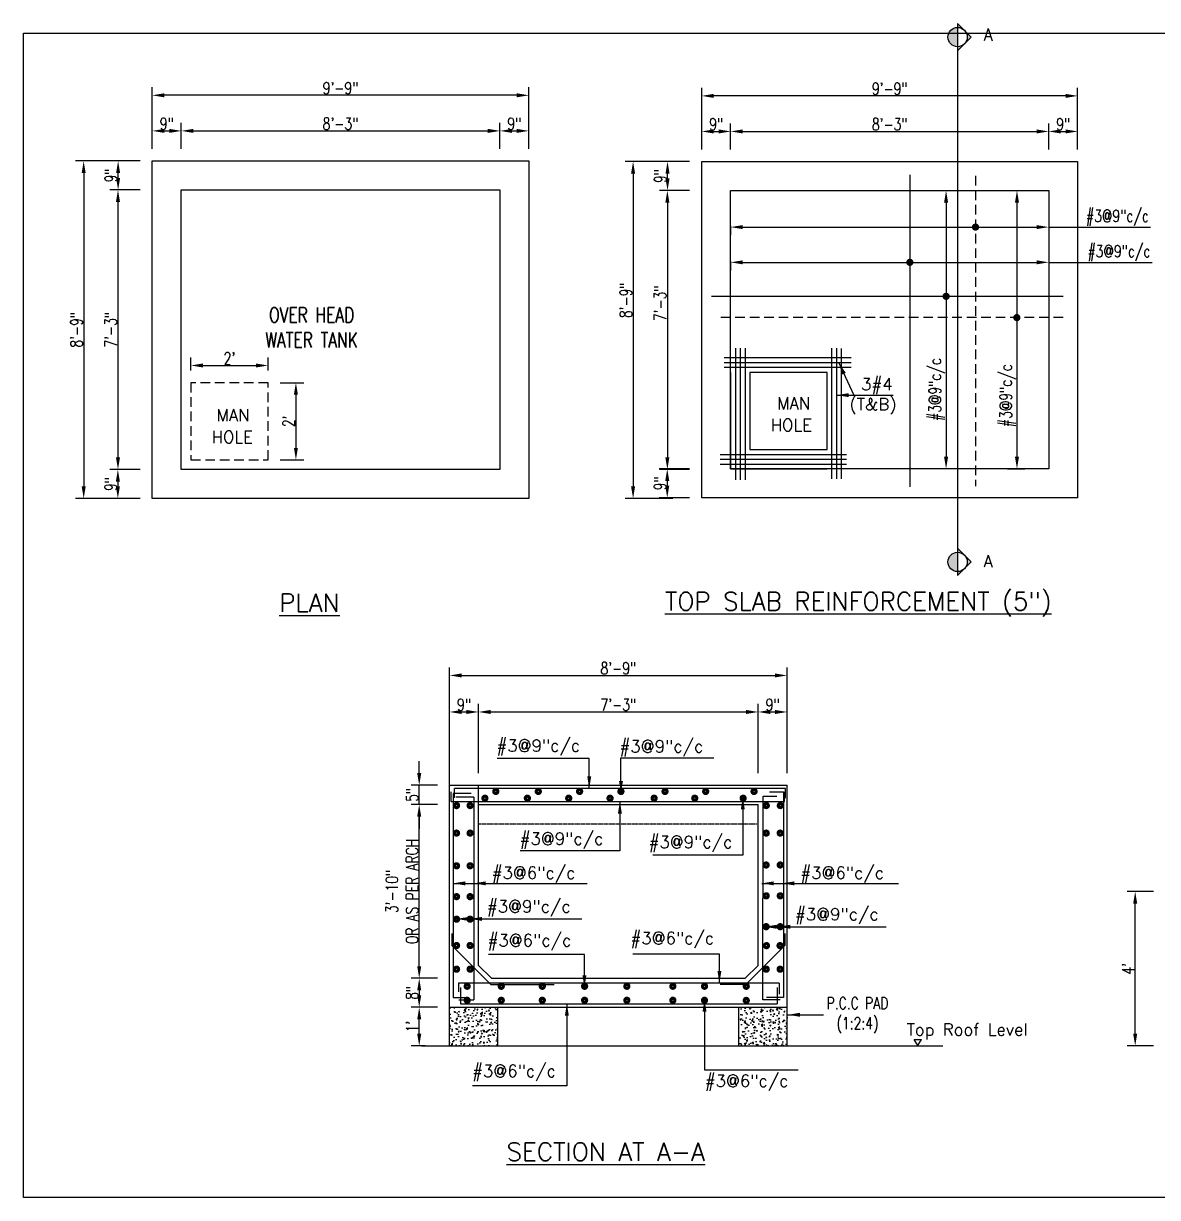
# Model space of a CAD drawing. Header units: inches. Extents: x 25283 to 26425, y 13929 to 14660.
# Drawn here: x 25283 to 25988, y 13929 to 14660 of the extents above; entities that cross this region are included whole.
import ezdxf
from ezdxf.enums import TextEntityAlignment as Align

# ---------------------------------------------------------------- set-up
doc = ezdxf.new("R2010")
doc.units = ezdxf.units.IN
doc.header["$LTSCALE"] = 4
doc.header["$MEASUREMENT"] = 0
doc.linetypes.add('DASHED', pattern=[0.75, 0.5, -0.25])
doc.linetypes.add('DOT', pattern=[0.25, 0, -0.25])
for name, color, linetype in [('DIM', 2, 'Continuous'), ('DIM3', 4, 'Continuous'), ('HATCH', 1, 'Continuous'), ('PROJECTION', 1, 'Continuous'), ('STEEL', 6, 'Continuous'), ('TEXT', 7, 'Continuous'), ('WALL', 12, 'Continuous')]:
    doc.layers.add(name, color=color, linetype=linetype)
doc.styles.get("Standard").update_dxf_attribs({"font": 'romans.shx', "width": 0.75})
doc.dimstyles.get("Standard").update_dxf_attribs({"dimscale": 6, "dimtxt": 1.5, "dimasz": 1.5, "dimexe": 1, "dimexo": 1.5, "dimgap": 0, "dimtad": 1, "dimdec": 1, "dimzin": 0, "dimdsep": 46, "dimlunit": 4, "dimtxsty": 'Standard', "dimcen": 0.09, "dimclrd": 256, "dimclre": 256, "dimclrt": 256, "dimadec": 0, "dimazin": 0, "dimtfac": 1, "dimtdec": 1, "dimtmove": 0, "dimatfit": 3, "dimfxl": 0, "dimtolj": 1, "dimtzin": 0, "dimlwd": -1, "dimlwe": -1, "dimarcsym": 0})

# ---------------------------------------------------------------- blocks, each defined once
blk = doc.blocks.new('*D11')
at = {"layer": 'Defpoints', "color": 0, "transparency": 16777216}
for p in [(25362.97, 14614.87), (25362.97, 14574.04), (25597.2, 14574.04)]:
    blk.add_point(p, dxfattribs=at)
at = {"layer": 'DIM', "transparency": 16777216}
for p, q in [((25362.97, 14581.54), (25362.97, 14619.87)), ((25597.2, 14581.54), (25597.2, 14619.87)), ((25589.7, 14614.87), (25370.47, 14614.87))]:
    blk.add_line(p, q, dxfattribs=at)
for points in [[(25370.47, 14616.12), (25370.47, 14613.62), (25362.97, 14614.87)], [(25589.7, 14616.12), (25589.7, 14613.62), (25597.2, 14614.87)]]:
    blk.add_solid(points, dxfattribs=at)
at = {"layer": 'DIM', "transparency": 16777216, "insert": (25480.08, 14619.33), "char_height": 7.5, "attachment_point": 5}
blk.add_mtext('\\A1;9\'-9"', dxfattribs=at)
blk = doc.blocks.new('*D12')
at = {"layer": 'Defpoints', "color": 0, "transparency": 16777216}
for p in [(25352.59, 14574.04), (25320.27, 14364.13), (25352.59, 14364.13)]:
    blk.add_point(p, dxfattribs=at)
at = {"layer": 'DIM', "transparency": 16777216}
for p, q in [((25345.09, 14574.04), (25315.27, 14574.04)), ((25320.27, 14566.54), (25320.27, 14371.63)), ((25345.09, 14364.13), (25315.27, 14364.13))]:
    blk.add_line(p, q, dxfattribs=at)
for points in [[(25319.02, 14566.54), (25321.52, 14566.54), (25320.27, 14574.04)], [(25319.02, 14371.63), (25321.52, 14371.63), (25320.27, 14364.13)]]:
    blk.add_solid(points, dxfattribs=at)
at = {"layer": 'DIM', "transparency": 16777216, "insert": (25315.81, 14469.08), "char_height": 7.5, "attachment_point": 5, "rotation": 90}
blk.add_mtext('\\A1;8\'-9"', dxfattribs=at)
blk = doc.blocks.new('*D0')
at = {"layer": 'Defpoints', "color": 0, "transparency": 16777216}
for p in [(25380.97, 14592.74), (25362.97, 14574.04), (25380.97, 14574.04)]:
    blk.add_point(p, dxfattribs=at)
at = {"layer": 'DIM', "transparency": 16777216}
for p, q in [((25362.97, 14581.54), (25362.97, 14597.74)), ((25380.97, 14581.54), (25380.97, 14597.74)), ((25370.47, 14592.74), (25373.47, 14592.74))]:
    blk.add_line(p, q, dxfattribs=at)
for points in [[(25370.47, 14593.99), (25370.47, 14591.49), (25362.97, 14592.74)], [(25373.47, 14593.99), (25373.47, 14591.49), (25380.97, 14592.74)]]:
    blk.add_solid(points, dxfattribs=at)
at = {"layer": 'DIM', "transparency": 16777216, "insert": (25371.97, 14597.21), "char_height": 7.5, "attachment_point": 5}
blk.add_mtext('\\A1;9"', dxfattribs=at)
blk = doc.blocks.new('*D1')
at = {"layer": 'Defpoints', "color": 0, "transparency": 16777216}
for p in [(25579.2, 14592.74), (25380.97, 14574.04), (25579.2, 14574.04)]:
    blk.add_point(p, dxfattribs=at)
at = {"layer": 'DIM', "transparency": 16777216}
for p, q in [((25380.97, 14581.54), (25380.97, 14597.74)), ((25579.2, 14581.54), (25579.2, 14597.74)), ((25388.47, 14592.74), (25571.7, 14592.74))]:
    blk.add_line(p, q, dxfattribs=at)
for points in [[(25388.47, 14593.99), (25388.47, 14591.49), (25380.97, 14592.74)], [(25571.7, 14593.99), (25571.7, 14591.49), (25579.2, 14592.74)]]:
    blk.add_solid(points, dxfattribs=at)
at = {"layer": 'DIM', "transparency": 16777216, "insert": (25480.08, 14597.21), "char_height": 7.5, "attachment_point": 5}
blk.add_mtext('\\A1;8\'-3"', dxfattribs=at)
blk = doc.blocks.new('*D2')
at = {"layer": 'Defpoints', "color": 0, "transparency": 16777216}
for p in [(25597.2, 14592.74), (25579.2, 14574.04), (25597.2, 14574.04)]:
    blk.add_point(p, dxfattribs=at)
at = {"layer": 'DIM', "transparency": 16777216}
for p, q in [((25579.2, 14581.54), (25579.2, 14597.74)), ((25597.2, 14581.54), (25597.2, 14597.74)), ((25586.7, 14592.74), (25589.7, 14592.74))]:
    blk.add_line(p, q, dxfattribs=at)
for points in [[(25586.7, 14593.99), (25586.7, 14591.49), (25579.2, 14592.74)], [(25589.7, 14593.99), (25589.7, 14591.49), (25597.2, 14592.74)]]:
    blk.add_solid(points, dxfattribs=at)
at = {"layer": 'DIM', "transparency": 16777216, "insert": (25588.2, 14597.21), "char_height": 7.5, "attachment_point": 5}
blk.add_mtext('\\A1;9"', dxfattribs=at)
blk = doc.blocks.new('*D5')
at = {"layer": 'Defpoints', "color": 0, "transparency": 16777216}
for p in [(25722.78, 14541.13), (25920.67, 14540.78), (25722.78, 14532.9)]:
    blk.add_point(p, dxfattribs=at)
at = {"layer": 'DIM', "transparency": 16777216}
for p, q in [((25722.78, 14533.63), (25722.78, 14527.9)), ((25730.28, 14532.9), (25913.17, 14532.9)), ((25920.67, 14533.28), (25920.67, 14527.9)), ((25920.67, 14532.9), (25984.06, 14532.9))]:
    blk.add_line(p, q, dxfattribs=at)
for points in [[(25730.28, 14534.15), (25730.28, 14531.65), (25722.78, 14532.9)], [(25913.17, 14534.15), (25913.17, 14531.65), (25920.67, 14532.9)]]:
    blk.add_solid(points, dxfattribs=at)
at = {"layer": 'DIM', "transparency": 16777216, "insert": (25963.43, 14538.61), "char_height": 7.5, "attachment_point": 5}
blk.add_mtext('\\A1;#3@9"c/c', dxfattribs=at)
blk = doc.blocks.new('*D6')
at = {"layer": 'Defpoints', "color": 0, "transparency": 16777216}
for p in [(25882.38, 14555.69, 21), (25887.57, 14382.57, 21), (25900.91, 14382.57)]:
    blk.add_point(p, dxfattribs=at)
at = {"layer": 'DIM', "transparency": 16777216}
for p, q in [((25889.88, 14555.69), (25905.91, 14555.69)), ((25900.91, 14548.19), (25900.91, 14390.07)), ((25895.07, 14382.57), (25905.91, 14382.57))]:
    blk.add_line(p, q, dxfattribs=at)
for points in [[(25899.66, 14548.19), (25902.16, 14548.19), (25900.91, 14555.69)], [(25899.66, 14390.07), (25902.16, 14390.07), (25900.91, 14382.57)]]:
    blk.add_solid(points, dxfattribs=at)
at = {"layer": 'DIM', "transparency": 16777216, "insert": (25895.19, 14428.11), "char_height": 7.5, "attachment_point": 5, "rotation": 90}
blk.add_mtext('\\A1;#3@9"c/c', dxfattribs=at)
blk = doc.blocks.new('*D7')
at = {"layer": 'Defpoints', "color": 0, "transparency": 16777216}
for p in [(25722.78, 14519.24), (25920.67, 14520.27), (25722.78, 14510.99)]:
    blk.add_point(p, dxfattribs=at)
at = {"layer": 'DIM', "transparency": 16777216}
for p, q in [((25722.78, 14511.74), (25722.78, 14505.99)), ((25730.28, 14510.99), (25913.17, 14510.99)), ((25920.67, 14512.77), (25920.67, 14505.99)), ((25920.67, 14510.99), (25985, 14510.99))]:
    blk.add_line(p, q, dxfattribs=at)
for points in [[(25730.28, 14512.24), (25730.28, 14509.74), (25722.78, 14510.99)], [(25913.17, 14512.24), (25913.17, 14509.74), (25920.67, 14510.99)]]:
    blk.add_solid(points, dxfattribs=at)
at = {"layer": 'DIM', "transparency": 16777216, "insert": (25964.37, 14516.7), "char_height": 7.5, "attachment_point": 5}
blk.add_mtext('\\A1;#3@9"c/c', dxfattribs=at)
blk = doc.blocks.new('*D8')
at = {"layer": 'Defpoints', "color": 0, "transparency": 16777216}
for p in [(25852.28, 14555.69), (25856.83, 14382.57), (25867.49, 14382.57)]:
    blk.add_point(p, dxfattribs=at)
at = {"layer": 'DIM', "transparency": 16777216}
for p, q in [((25859.78, 14555.69), (25861.83, 14555.69)), ((25856.83, 14548.19), (25856.83, 14390.07)), ((25859.99, 14382.57), (25851.83, 14382.57))]:
    blk.add_line(p, q, dxfattribs=at)
for points in [[(25855.58, 14548.19), (25858.08, 14548.19), (25856.83, 14555.69)], [(25855.58, 14390.07), (25858.08, 14390.07), (25856.83, 14382.57)]]:
    blk.add_solid(points, dxfattribs=at)
at = {"layer": 'DIM', "transparency": 16777216, "insert": (25851.11, 14431.92), "char_height": 7.5, "attachment_point": 5, "rotation": 90}
blk.add_mtext('\\A1;#3@9"c/c', dxfattribs=at)
blk = doc.blocks.new('*D13')
at = {"layer": 'Defpoints', "color": 0, "transparency": 16777216}
for p in [(25434.97, 14446.84), (25386.97, 14436.13), (25434.97, 14436.13)]:
    blk.add_point(p, dxfattribs=at)
at = {"layer": 'DIM', "transparency": 16777216}
for p, q in [((25386.97, 14443.63), (25386.97, 14451.84)), ((25434.97, 14443.63), (25434.97, 14451.84)), ((25394.47, 14446.84), (25427.47, 14446.84))]:
    blk.add_line(p, q, dxfattribs=at)
for points in [[(25394.47, 14448.09), (25394.47, 14445.59), (25386.97, 14446.84)], [(25427.47, 14448.09), (25427.47, 14445.59), (25434.97, 14446.84)]]:
    blk.add_solid(points, dxfattribs=at)
at = {"layer": 'DIM', "transparency": 16777216, "insert": (25410.97, 14451.3), "char_height": 7.5, "attachment_point": 5}
blk.add_mtext("\\A1;2'", dxfattribs=at)
blk = doc.blocks.new('*D14')
at = {"layer": 'Defpoints', "color": 0, "transparency": 16777216}
for p in [(25434.97, 14436.13), (25434.97, 14388.13), (25452.31, 14388.13)]:
    blk.add_point(p, dxfattribs=at)
at = {"layer": 'DIM', "transparency": 16777216}
for p, q in [((25442.47, 14436.13), (25457.31, 14436.13)), ((25452.31, 14428.63), (25452.31, 14395.63)), ((25442.47, 14388.13), (25457.31, 14388.13))]:
    blk.add_line(p, q, dxfattribs=at)
for points in [[(25451.06, 14428.63), (25453.56, 14428.63), (25452.31, 14436.13)], [(25451.06, 14395.63), (25453.56, 14395.63), (25452.31, 14388.13)]]:
    blk.add_solid(points, dxfattribs=at)
at = {"layer": 'DIM', "transparency": 16777216, "insert": (25447.84, 14412.13), "char_height": 7.5, "attachment_point": 5, "rotation": 90}
blk.add_mtext("\\A1;2'", dxfattribs=at)
blk = doc.blocks.new('*D15')
at = {"layer": 'Defpoints', "color": 0, "transparency": 16777216}
for p in [(25529.03, 14047.71), (25540.16, 14047.71), (25540.16, 14023.71)]:
    blk.add_point(p, dxfattribs=at)
at = {"layer": 'DIM', "transparency": 16777216}
for p, q in [((25532.66, 14047.71), (25524.03, 14047.71)), ((25529.03, 14031.21), (25529.03, 14040.21)), ((25532.66, 14023.71), (25524.03, 14023.71))]:
    blk.add_line(p, q, dxfattribs=at)
for points in [[(25527.78, 14040.21), (25530.28, 14040.21), (25529.03, 14047.71)], [(25527.78, 14031.21), (25530.28, 14031.21), (25529.03, 14023.71)]]:
    blk.add_solid(points, dxfattribs=at)
at = {"layer": 'DIM', "transparency": 16777216, "insert": (25524.57, 14035.71), "char_height": 7.5, "attachment_point": 5, "rotation": 90}
blk.add_mtext("\\A1;1'", dxfattribs=at)
blk = doc.blocks.new('*D16')
at = {"layer": 'Defpoints', "color": 0, "transparency": 16777216}
for p in [(25362.97, 14556.04), (25341.6, 14382.13), (25362.97, 14382.13)]:
    blk.add_point(p, dxfattribs=at)
at = {"layer": 'DIM', "transparency": 16777216}
for p, q in [((25355.47, 14556.04), (25336.6, 14556.04)), ((25341.6, 14548.54), (25341.6, 14389.63)), ((25355.47, 14382.13), (25336.6, 14382.13))]:
    blk.add_line(p, q, dxfattribs=at)
for points in [[(25340.35, 14548.54), (25342.85, 14548.54), (25341.6, 14556.04)], [(25340.35, 14389.63), (25342.85, 14389.63), (25341.6, 14382.13)]]:
    blk.add_solid(points, dxfattribs=at)
at = {"layer": 'DIM', "transparency": 16777216, "insert": (25337.14, 14469.08), "char_height": 7.5, "attachment_point": 5, "rotation": 90}
blk.add_mtext('\\A1;7\'-3"', dxfattribs=at)
blk = doc.blocks.new('*D17')
at = {"layer": 'Defpoints', "color": 0, "transparency": 16777216}
for p in [(25362.97, 14382.13), (25341.54, 14364.13), (25362.97, 14364.13)]:
    blk.add_point(p, dxfattribs=at)
at = {"layer": 'DIM', "transparency": 16777216}
for p, q in [((25355.47, 14382.13), (25336.54, 14382.13)), ((25341.54, 14374.63), (25341.54, 14371.63)), ((25355.47, 14364.13), (25336.54, 14364.13))]:
    blk.add_line(p, q, dxfattribs=at)
for points in [[(25340.29, 14374.63), (25342.79, 14374.63), (25341.54, 14382.13)], [(25340.29, 14371.63), (25342.79, 14371.63), (25341.54, 14364.13)]]:
    blk.add_solid(points, dxfattribs=at)
at = {"layer": 'DIM', "transparency": 16777216, "insert": (25337.08, 14373.13), "char_height": 7.5, "attachment_point": 5, "rotation": 90}
blk.add_mtext('\\A1;9"', dxfattribs=at)
blk = doc.blocks.new('*D18')
at = {"layer": 'Defpoints', "color": 0, "transparency": 16777216}
for p in [(25341.7, 14574.04), (25362.97, 14574.04), (25362.97, 14556.04)]:
    blk.add_point(p, dxfattribs=at)
at = {"layer": 'DIM', "transparency": 16777216}
for p, q in [((25355.47, 14574.04), (25336.7, 14574.04)), ((25341.7, 14563.54), (25341.7, 14566.54)), ((25355.47, 14556.04), (25336.7, 14556.04))]:
    blk.add_line(p, q, dxfattribs=at)
for points in [[(25340.45, 14566.54), (25342.95, 14566.54), (25341.7, 14574.04)], [(25340.45, 14563.54), (25342.95, 14563.54), (25341.7, 14556.04)]]:
    blk.add_solid(points, dxfattribs=at)
at = {"layer": 'DIM', "transparency": 16777216, "insert": (25337.24, 14565.04), "char_height": 7.5, "attachment_point": 5, "rotation": 90}
blk.add_mtext('\\A1;9"', dxfattribs=at)
blk = doc.blocks.new('*D19')
at = {"layer": 'Defpoints', "color": 0, "transparency": 16777216}
for p in [(25565.92, 14231.36), (25547.92, 14185.82), (25565.92, 14185.82)]:
    blk.add_point(p, dxfattribs=at)
at = {"layer": 'DIM', "transparency": 16777216}
for p, q in [((25547.92, 14193.32), (25547.92, 14236.36)), ((25555.42, 14231.36), (25558.42, 14231.36)), ((25565.92, 14193.32), (25565.92, 14236.36))]:
    blk.add_line(p, q, dxfattribs=at)
for points in [[(25555.42, 14232.61), (25555.42, 14230.11), (25547.92, 14231.36)], [(25558.42, 14232.61), (25558.42, 14230.11), (25565.92, 14231.36)]]:
    blk.add_solid(points, dxfattribs=at)
at = {"layer": 'DIM', "transparency": 16777216, "insert": (25556.92, 14235.83), "char_height": 7.5, "attachment_point": 5}
blk.add_mtext('\\A1;9"', dxfattribs=at)
blk = doc.blocks.new('*D20')
at = {"layer": 'Defpoints', "color": 0, "transparency": 16777216}
for p in [(25739.88, 14231.36), (25565.92, 14185.82), (25739.88, 14185.82)]:
    blk.add_point(p, dxfattribs=at)
at = {"layer": 'DIM', "transparency": 16777216}
for p, q in [((25565.92, 14193.32), (25565.92, 14236.36)), ((25573.42, 14231.36), (25732.38, 14231.36)), ((25739.88, 14193.32), (25739.88, 14236.36))]:
    blk.add_line(p, q, dxfattribs=at)
for points in [[(25573.42, 14232.61), (25573.42, 14230.11), (25565.92, 14231.36)], [(25732.38, 14232.61), (25732.38, 14230.11), (25739.88, 14231.36)]]:
    blk.add_solid(points, dxfattribs=at)
at = {"layer": 'DIM', "transparency": 16777216, "insert": (25652.9, 14235.83), "char_height": 7.5, "attachment_point": 5}
blk.add_mtext('\\A1;7\'-3"', dxfattribs=at)
blk = doc.blocks.new('*D21')
at = {"layer": 'Defpoints', "color": 0, "transparency": 16777216}
for p in [(25757.88, 14231.36), (25739.88, 14185.82), (25757.88, 14185.82)]:
    blk.add_point(p, dxfattribs=at)
at = {"layer": 'DIM', "transparency": 16777216}
for p, q in [((25739.88, 14193.32), (25739.88, 14236.36)), ((25747.38, 14231.36), (25750.38, 14231.36)), ((25757.88, 14193.32), (25757.88, 14236.36))]:
    blk.add_line(p, q, dxfattribs=at)
for points in [[(25747.38, 14232.61), (25747.38, 14230.11), (25739.88, 14231.36)], [(25750.38, 14232.61), (25750.38, 14230.11), (25757.88, 14231.36)]]:
    blk.add_solid(points, dxfattribs=at)
at = {"layer": 'DIM', "transparency": 16777216, "insert": (25748.88, 14235.83), "char_height": 7.5, "attachment_point": 5}
blk.add_mtext('\\A1;9"', dxfattribs=at)
blk = doc.blocks.new('*D22')
at = {"layer": 'Defpoints', "color": 0, "transparency": 16777216}
for p in [(25757.88, 14254.07), (25547.92, 14185.82), (25757.88, 14185.82)]:
    blk.add_point(p, dxfattribs=at)
at = {"layer": 'DIM', "transparency": 16777216}
for p, q in [((25547.92, 14193.32), (25547.92, 14259.07)), ((25555.42, 14254.07), (25750.38, 14254.07)), ((25757.88, 14193.32), (25757.88, 14259.07))]:
    blk.add_line(p, q, dxfattribs=at)
for points in [[(25555.42, 14255.32), (25555.42, 14252.82), (25547.92, 14254.07)], [(25750.38, 14255.32), (25750.38, 14252.82), (25757.88, 14254.07)]]:
    blk.add_solid(points, dxfattribs=at)
at = {"layer": 'DIM', "transparency": 16777216, "insert": (25652.9, 14258.53), "char_height": 7.5, "attachment_point": 5}
blk.add_mtext('\\A1;8\'-9"', dxfattribs=at)
blk = doc.blocks.new('*D23')
at = {"layer": 'Defpoints', "color": 0, "transparency": 16777216}
for p in [(25704.78, 14614.52), (25704.78, 14573.69), (25938.67, 14573.69)]:
    blk.add_point(p, dxfattribs=at)
at = {"layer": 'DIM', "transparency": 16777216}
for p, q in [((25704.78, 14581.19), (25704.78, 14619.52)), ((25938.67, 14581.19), (25938.67, 14619.52)), ((25931.17, 14614.52), (25712.28, 14614.52))]:
    blk.add_line(p, q, dxfattribs=at)
for points in [[(25712.28, 14615.77), (25712.28, 14613.27), (25704.78, 14614.52)], [(25931.17, 14615.77), (25931.17, 14613.27), (25938.67, 14614.52)]]:
    blk.add_solid(points, dxfattribs=at)
at = {"layer": 'DIM', "transparency": 16777216, "insert": (25821.73, 14618.99), "char_height": 7.5, "attachment_point": 5}
blk.add_mtext('\\A1;9\'-9"', dxfattribs=at)
blk = doc.blocks.new('*D26')
at = {"layer": 'Defpoints', "color": 0, "transparency": 16777216}
for p in [(25722.78, 14592.4), (25704.78, 14573.69), (25722.78, 14573.69)]:
    blk.add_point(p, dxfattribs=at)
at = {"layer": 'DIM', "transparency": 16777216}
for p, q in [((25704.78, 14581.19), (25704.78, 14597.4)), ((25722.78, 14581.19), (25722.78, 14597.4)), ((25712.28, 14592.4), (25715.28, 14592.4))]:
    blk.add_line(p, q, dxfattribs=at)
for points in [[(25712.28, 14593.65), (25712.28, 14591.15), (25704.78, 14592.4)], [(25715.28, 14593.65), (25715.28, 14591.15), (25722.78, 14592.4)]]:
    blk.add_solid(points, dxfattribs=at)
at = {"layer": 'DIM', "transparency": 16777216, "insert": (25713.78, 14596.86), "char_height": 7.5, "attachment_point": 5}
blk.add_mtext('\\A1;9"', dxfattribs=at)
blk = doc.blocks.new('*D27')
at = {"layer": 'Defpoints', "color": 0, "transparency": 16777216}
for p in [(25920.67, 14592.4), (25722.78, 14573.69), (25920.67, 14573.69)]:
    blk.add_point(p, dxfattribs=at)
at = {"layer": 'DIM', "transparency": 16777216}
for p, q in [((25722.78, 14581.19), (25722.78, 14597.4)), ((25920.67, 14581.19), (25920.67, 14597.4)), ((25730.28, 14592.4), (25913.17, 14592.4))]:
    blk.add_line(p, q, dxfattribs=at)
for points in [[(25730.28, 14593.65), (25730.28, 14591.15), (25722.78, 14592.4)], [(25913.17, 14593.65), (25913.17, 14591.15), (25920.67, 14592.4)]]:
    blk.add_solid(points, dxfattribs=at)
at = {"layer": 'DIM', "transparency": 16777216, "insert": (25821.73, 14596.86), "char_height": 7.5, "attachment_point": 5}
blk.add_mtext('\\A1;8\'-3"', dxfattribs=at)
blk = doc.blocks.new('*D28')
at = {"layer": 'Defpoints', "color": 0, "transparency": 16777216}
for p in [(25938.67, 14592.4), (25920.67, 14573.69), (25938.67, 14573.69)]:
    blk.add_point(p, dxfattribs=at)
at = {"layer": 'DIM', "transparency": 16777216}
for p, q in [((25920.67, 14581.19), (25920.67, 14597.4)), ((25938.67, 14581.19), (25938.67, 14597.4)), ((25928.17, 14592.4), (25931.17, 14592.4))]:
    blk.add_line(p, q, dxfattribs=at)
for points in [[(25928.17, 14593.65), (25928.17, 14591.15), (25920.67, 14592.4)], [(25931.17, 14593.65), (25931.17, 14591.15), (25938.67, 14592.4)]]:
    blk.add_solid(points, dxfattribs=at)
at = {"layer": 'DIM', "transparency": 16777216, "insert": (25929.67, 14596.86), "char_height": 7.5, "attachment_point": 5}
blk.add_mtext('\\A1;9"', dxfattribs=at)
blk = doc.blocks.new('*D30')
at = {"layer": 'Defpoints', "color": 0, "transparency": 16777216}
for p in [(25704.78, 14382.57), (25683.35, 14364.57), (25704.78, 14364.57)]:
    blk.add_point(p, dxfattribs=at)
at = {"layer": 'DIM', "transparency": 16777216}
for p, q in [((25697.28, 14382.57), (25678.35, 14382.57)), ((25683.35, 14375.07), (25683.35, 14372.07)), ((25697.28, 14364.57), (25678.35, 14364.57))]:
    blk.add_line(p, q, dxfattribs=at)
for points in [[(25682.1, 14375.07), (25684.6, 14375.07), (25683.35, 14382.57)], [(25682.1, 14372.07), (25684.6, 14372.07), (25683.35, 14364.57)]]:
    blk.add_solid(points, dxfattribs=at)
at = {"layer": 'DIM', "transparency": 16777216, "insert": (25678.89, 14373.57), "char_height": 7.5, "attachment_point": 5, "rotation": 90}
blk.add_mtext('\\A1;9"', dxfattribs=at)
blk = doc.blocks.new('*D29')
at = {"layer": 'Defpoints', "color": 0, "transparency": 16777216}
for p in [(25683.52, 14573.69), (25704.78, 14573.69), (25704.78, 14555.69)]:
    blk.add_point(p, dxfattribs=at)
at = {"layer": 'DIM', "transparency": 16777216}
for p, q in [((25697.28, 14573.69), (25678.52, 14573.69)), ((25683.52, 14563.19), (25683.52, 14566.19)), ((25697.28, 14555.69), (25678.52, 14555.69))]:
    blk.add_line(p, q, dxfattribs=at)
for points in [[(25682.27, 14566.19), (25684.77, 14566.19), (25683.52, 14573.69)], [(25682.27, 14563.19), (25684.77, 14563.19), (25683.52, 14555.69)]]:
    blk.add_solid(points, dxfattribs=at)
at = {"layer": 'DIM', "transparency": 16777216, "insert": (25679.05, 14564.69), "char_height": 7.5, "attachment_point": 5, "rotation": 90}
blk.add_mtext('\\A1;9"', dxfattribs=at)
blk = doc.blocks.new('*D37')
at = {"layer": 'Defpoints', "color": 0, "transparency": 16777216}
for p in [(25974.48, 14119.71), (25993.4, 14119.71), (25993.4, 14023.71)]:
    blk.add_point(p, dxfattribs=at)
at = {"layer": 'DIM', "transparency": 16777216}
for p, q in [((25985.9, 14119.71), (25969.48, 14119.71)), ((25974.48, 14031.21), (25974.48, 14112.21)), ((25985.9, 14023.71), (25969.48, 14023.71))]:
    blk.add_line(p, q, dxfattribs=at)
for points in [[(25973.23, 14112.21), (25975.73, 14112.21), (25974.48, 14119.71)], [(25973.23, 14031.21), (25975.73, 14031.21), (25974.48, 14023.71)]]:
    blk.add_solid(points, dxfattribs=at)
at = {"layer": 'DIM', "transparency": 16777216, "insert": (25970.02, 14071.71), "char_height": 7.5, "attachment_point": 5, "rotation": 90}
blk.add_mtext("\\A1;4'", dxfattribs=at)
blk = doc.blocks.new('*D39')
at = {"layer": 'Defpoints', "color": 0, "transparency": 16777216}
for p in [(25529.03, 14185.82), (25547.92, 14185.82), (25547.92, 14173.82)]:
    blk.add_point(p, dxfattribs=at)
at = {"layer": 'DIM', "transparency": 16777216}
for p, q in [((25529.03, 14193.32), (25529.03, 14200.82)), ((25540.42, 14185.82), (25524.03, 14185.82)), ((25529.03, 14173.82), (25529.03, 14185.82)), ((25540.42, 14173.82), (25524.03, 14173.82)), ((25529.03, 14166.32), (25529.03, 14158.82))]:
    blk.add_line(p, q, dxfattribs=at)
for points in [[(25527.78, 14193.32), (25530.28, 14193.32), (25529.03, 14185.82)], [(25527.78, 14166.32), (25530.28, 14166.32), (25529.03, 14173.82)]]:
    blk.add_solid(points, dxfattribs=at)
at = {"layer": 'DIM', "transparency": 16777216, "insert": (25524.57, 14179.82), "char_height": 7.5, "attachment_point": 5, "rotation": 90}
blk.add_mtext('\\A1;5"', dxfattribs=at)
blk = doc.blocks.new('*D40')
at = {"layer": 'Defpoints', "color": 0, "transparency": 16777216}
for p in [(25547.92, 14065.71), (25529.03, 14047.71), (25547.92, 14047.71)]:
    blk.add_point(p, dxfattribs=at)
at = {"layer": 'DIM', "transparency": 16777216}
for p, q in [((25540.42, 14065.71), (25524.03, 14065.71)), ((25529.03, 14058.21), (25529.03, 14055.21)), ((25540.42, 14047.71), (25524.03, 14047.71))]:
    blk.add_line(p, q, dxfattribs=at)
for points in [[(25527.78, 14058.21), (25530.28, 14058.21), (25529.03, 14065.71)], [(25527.78, 14055.21), (25530.28, 14055.21), (25529.03, 14047.71)]]:
    blk.add_solid(points, dxfattribs=at)
at = {"layer": 'DIM', "transparency": 16777216, "insert": (25524.57, 14056.71), "char_height": 7.5, "attachment_point": 5, "rotation": 90}
blk.add_mtext('\\A1;8"', dxfattribs=at)
blk = doc.blocks.new('*D41')
at = {"layer": 'Defpoints', "color": 0, "transparency": 16777216}
for p in [(25529.03, 14173.82), (25547.92, 14173.82), (25547.92, 14065.71)]:
    blk.add_point(p, dxfattribs=at)
at = {"layer": 'DIM', "transparency": 16777216}
for p, q in [((25540.42, 14173.82), (25524.03, 14173.82)), ((25529.03, 14073.21), (25529.03, 14166.32)), ((25540.42, 14065.71), (25524.03, 14065.71))]:
    blk.add_line(p, q, dxfattribs=at)
for points in [[(25527.78, 14166.32), (25530.28, 14166.32), (25529.03, 14173.82)], [(25527.78, 14073.21), (25530.28, 14073.21), (25529.03, 14065.71)]]:
    blk.add_solid(points, dxfattribs=at)
at = {"layer": 'DIM', "transparency": 16777216, "insert": (25518.32, 14119.76), "char_height": 7.5, "attachment_point": 5, "rotation": 90}
blk.add_mtext('\\A1;3\'-10"\\POR AS PER ARCH', dxfattribs=at)
blk = doc.blocks.new('*D42')
at = {"layer": 'Defpoints', "color": 0, "transparency": 16777216}
for p in [(25694.4, 14573.69), (25662.09, 14364.13), (25694.4, 14364.13)]:
    blk.add_point(p, dxfattribs=at)
at = {"layer": 'DIM', "transparency": 16777216}
for p, q in [((25686.9, 14573.69), (25657.09, 14573.69)), ((25662.09, 14566.19), (25662.09, 14371.63)), ((25686.9, 14364.13), (25657.09, 14364.13))]:
    blk.add_line(p, q, dxfattribs=at)
for points in [[(25660.84, 14566.19), (25663.34, 14566.19), (25662.09, 14573.69)], [(25660.84, 14371.63), (25663.34, 14371.63), (25662.09, 14364.13)]]:
    blk.add_solid(points, dxfattribs=at)
at = {"layer": 'DIM', "transparency": 16777216, "insert": (25657.62, 14487.39), "char_height": 7.5, "attachment_point": 5, "rotation": 90}
blk.add_mtext('\\A1;8\'-9"', dxfattribs=at)
blk = doc.blocks.new('*D43')
at = {"layer": 'Defpoints', "color": 0, "transparency": 16777216}
for p in [(25704.78, 14555.69), (25683.42, 14382.13), (25704.78, 14382.13)]:
    blk.add_point(p, dxfattribs=at)
at = {"layer": 'DIM', "transparency": 16777216}
for p, q in [((25697.28, 14555.69), (25678.42, 14555.69)), ((25683.42, 14548.19), (25683.42, 14389.63)), ((25697.28, 14382.13), (25678.42, 14382.13))]:
    blk.add_line(p, q, dxfattribs=at)
for points in [[(25682.17, 14548.19), (25684.67, 14548.19), (25683.42, 14555.69)], [(25682.17, 14389.63), (25684.67, 14389.63), (25683.42, 14382.13)]]:
    blk.add_solid(points, dxfattribs=at)
at = {"layer": 'DIM', "transparency": 16777216, "insert": (25678.95, 14485.54), "char_height": 7.5, "attachment_point": 5, "rotation": 90}
blk.add_mtext('\\A1;7\'-3"', dxfattribs=at)

msp = doc.modelspace()

# ---------------------------------------------------------------- hatches: boundary and pattern name
at = {"layer": 'HATCH'}
h = msp.add_hatch(dxfattribs=at)
h.set_pattern_fill('AR-CONC', color=256, style=0)
h.set_pattern_definition([(50, (5410.096, -871.2866), (7.1726018, -0.6275213), [0.75, -8.25]), (355, (5410.096, -871.2866), (-1.3875133, 7.5219213), [0.6, -6.6]), (100.4514, (5410.694, -871.339), (5.7850938, 6.8943954), [0.637402, -7.0114211]), (46.1842, (5410.096, -869.287), (10.6724105, -1.65519), [1.125, -12.375]), (96.6356, (5410.986, -869.425), (9.346627, 9.7411787), [0.956103, -10.51713]), (351.1842, (5410.096, -869.287), (9.3466195, 9.741186), [0.9, -9.9]), (21, (5411.096, -869.7866), (5.9690705, -4.0261889), [0.75, -8.25]), (326, (5411.096, -869.7866), (2.4331533, 7.2515005), [0.6, -6.6]), (71.4514, (5411.594, -870.122), (8.4022263, 3.225305), [0.637402, -7.0114211]), (37.5, (5410.0963, -871.2866), (0.12159855, 3.32893854), [0, -6.52, 0, -6.7, 0, -6.625]), (7.5, (5410.0963, -871.2866), (2.63069537, 3.9441171), [0, -3.82, 0, -6.37, 0, -2.525]), (327.5, (5407.8663, -871.2866), (5.33822436, -0.22554872), [0, -2.5, 0, -7.8, 0, -10.35]), (317.5, (5406.8663, -871.2866), (5.8318617, 1.0010498), [0, -3.25, 0, -5.18, 0, -7.35])])
h.paths.add_polyline_path([(25577.92, 14023.71), (25577.92, 14047.71), (25547.92, 14047.71), (25547.92, 14023.71)])
h = msp.add_hatch(dxfattribs=at)
h.set_pattern_fill('AR-CONC', color=256, style=0)
h.set_pattern_definition([(50, (5248.062, -871.2866), (7.1726018, -0.6275213), [0.75, -8.25]), (355, (5248.062, -871.2866), (-1.3875133, 7.5219213), [0.6, -6.6]), (100.4514, (5248.66, -871.339), (5.7850938, 6.8943954), [0.637402, -7.0114211]), (46.1842, (5248.062, -869.287), (10.6724105, -1.65519), [1.125, -12.375]), (96.6356, (5248.951, -869.425), (9.346627, 9.7411787), [0.956103, -10.51713]), (351.1842, (5248.062, -869.287), (9.3466195, 9.741186), [0.9, -9.9]), (21, (5249.062, -869.7866), (5.9690705, -4.0261889), [0.75, -8.25]), (326, (5249.062, -869.7866), (2.4331533, 7.2515005), [0.6, -6.6]), (71.4514, (5249.5594, -870.122), (8.4022263, 3.225305), [0.637402, -7.0114211]), (37.5, (5248.062, -871.2866), (0.12159855, 3.32893854), [0, -6.52, 0, -6.7, 0, -6.625]), (7.5, (5248.062, -871.2866), (2.63069537, 3.9441171), [0, -3.82, 0, -6.37, 0, -2.525]), (327.5, (5245.832, -871.2866), (5.33822436, -0.22554872), [0, -2.5, 0, -7.8, 0, -10.35]), (317.5, (5244.832, -871.2866), (5.8318617, 1.0010498), [0, -3.25, 0, -5.18, 0, -7.35])])
h.paths.add_polyline_path([(25757.88, 14023.71), (25757.88, 14047.71), (25727.88, 14047.71), (25727.88, 14023.71)])
at = {"layer": 'TEXT'}
h = msp.add_hatch(color=256, dxfattribs=at)
h.paths.add_polyline_path([(25868.52, 14654.98), (25872.42, 14651.08), (25868.52, 14647.18, 0.36906)])
h.paths.add_polyline_path([(25867.86, 14655.64, 0.178641), (25863.96, 14657.08), (25863.96, 14659.54)])
h.paths.add_polyline_path([(25863.96, 14645.08, 0.178641), (25867.86, 14646.52), (25863.96, 14642.62)])
h.paths.add_polyline_path([(25863.96, 14645.08, -1), (25863.96, 14657.08)])
h = msp.add_hatch(color=256, dxfattribs=at)
h.paths.add_polyline_path([(25868.52, 14328.58), (25872.42, 14324.68), (25868.52, 14320.78, 0.36906)])
h.paths.add_polyline_path([(25867.86, 14329.24, 0.178641), (25863.96, 14330.68), (25863.96, 14333.14)])
h.paths.add_polyline_path([(25863.96, 14318.68, 0.178641), (25867.86, 14320.12), (25863.96, 14316.22)])
h.paths.add_polyline_path([(25863.96, 14318.68, -1), (25863.96, 14330.68)])

# ---------------------------------------------------------------- linework, layer by layer
for p in [(25863.96, 14659.54), (25863.96, 14642.62)]:
    msp.add_line(p, (25872.42, 14651.08))
msp.add_lwpolyline([(25282.81, 14653.42), (26425.03, 14653.42), (26425.03, 13929.4), (25282.81, 13929.4)], close=True)
msp.add_circle((25863.96, 14651.08), 6)
at = {"layer": 'PROJECTION', "linetype": 'DASHED', "ltscale": 3}
msp.add_lwpolyline([(25386.97, 14388.13), (25434.97, 14388.13), (25434.97, 14436.13), (25386.97, 14436.13)], close=True, dxfattribs=at)
at = {"layer": 'STEEL', "linetype": 'ByBlock'}
for p, q in [((25834.24, 14565.4), (25834.24, 14371.28)), ((25710.78, 14489.85), (25929.67, 14489.85)), ((25725.78, 14457.57), (25725.78, 14375.78)), ((25728.78, 14457.57), (25728.78, 14375.78)), ((25731.78, 14457.57), (25731.78, 14375.78)), ((25785.78, 14376.28), (25785.78, 14457.57)), ((25788.78, 14376.28), (25788.78, 14457.57)), ((25791.78, 14376.28), (25791.78, 14457.47)), ((25797.78, 14451.57), (25718.78, 14451.57)), ((25797.78, 14448.57), (25718.78, 14448.57)), ((25797.78, 14445.57), (25718.78, 14445.57)), ((25716.28, 14391.57), (25794.78, 14391.57)), ((25716.28, 14388.57), (25794.78, 14388.57)), ((25716.28, 14385.57), (25794.78, 14385.57))]:
    msp.add_line(p, q, dxfattribs=at)
at = {"layer": 'STEEL', "linetype": 'DASHED', "ltscale": 3}
for p, q in [((25875.14, 14564.69), (25875.14, 14371.78)), ((25929.67, 14476.61), (25713.78, 14476.61))]:
    msp.add_line(p, q, dxfattribs=at)
at = {"layer": 'STEEL'}
for p, q in [((25548.97, 14175.66), (25548.97, 14181.63)), ((25550.17, 14180.69), (25550.17, 14053.75)), ((25561.32, 14180.69), (25550.17, 14180.69)), ((25756.83, 14183.85), (25550.96, 14183.85)), ((25550.96, 14177.89), (25550.96, 14183.85)), ((25746.95, 14181.66), (25755.63, 14181.66)), ((25755.63, 14181.66), (25755.63, 14053.75)), ((25756.37, 14175.66), (25756.37, 14181.69)), ((25756.83, 14177.82), (25756.83, 14183.85)), ((25548.97, 14175.66), (25756.37, 14175.66)), ((25562.92, 14178.41), (25551.77, 14178.41)), ((25562.92, 14178.41), (25562.92, 14052.31)), ((25742.88, 14052.31), (25742.92, 14179)), ((25742.92, 14179), (25751.6, 14179)), ((25549.25, 14093.52), (25549.25, 14086.13)), ((25756.55, 14093.52), (25756.55, 14086.13)), ((25549.25, 14086.13), (25573.55, 14061.84)), ((25756.55, 14086.13), (25732.26, 14061.84)), ((25752.99, 14062.79), (25553.43, 14062.79)), ((25553.43, 14062.79), (25553.43, 14057.3)), ((25752.99, 14062.79), (25752.99, 14055.9)), ((25554.62, 14059.96), (25554.62, 14049.95)), ((25573.55, 14061.84), (25612.94, 14061.84)), ((25732.26, 14061.84), (25716.31, 14061.84)), ((25751.8, 14059.96), (25751.8, 14049.95)), ((25550.17, 14053.75), (25559.43, 14053.75)), ((25553.66, 14052.31), (25562.92, 14052.31)), ((25554.62, 14049.95), (25751.8, 14049.95)), ((25753.62, 14052.31), (25742.88, 14052.31)), ((25755.63, 14053.75), (25745.19, 14053.75))]:
    msp.add_line(p, q, dxfattribs=at)
at = {"layer": 'STEEL', "const_width": 2.5}
for points in [[(25874.14, 14532.9, 1), (25876.14, 14532.9, 1)], [(25833.24, 14510.99, 1), (25835.24, 14510.99, 1)], [(25855.83, 14489.85, 1), (25857.83, 14489.85, 1)], [(25899.84, 14476.61, 1), (25901.84, 14476.61, 1)], [(25568.89, 14177.73, 1), (25570.89, 14177.73, 1)], [(25575.68, 14181.93, 1), (25577.68, 14181.93, 1)], [(25595.32, 14177.73, 1), (25597.32, 14177.73, 1)], [(25602.11, 14181.93, 1), (25604.11, 14181.93, 1)], [(25621.04, 14177.73, 1), (25623.04, 14177.73, 1)], [(25627.82, 14181.93, 1), (25629.82, 14181.93, 1)], [(25646.75, 14177.73, 1), (25648.75, 14177.73, 1)], [(25653.53, 14181.93, 1), (25655.53, 14181.93, 1)], [(25674.17, 14177.73, 1), (25676.17, 14177.73, 1)], [(25680.95, 14181.93, 1), (25682.95, 14181.93, 1)], [(25699.47, 14177.73, 1), (25701.47, 14177.73, 1)], [(25706.26, 14181.93, 1), (25708.26, 14181.93, 1)], [(25729.55, 14177.73, 1), (25731.55, 14177.73, 1)], [(25736.34, 14181.93, 1), (25738.34, 14181.93, 1)], [(25551.26, 14173.15, 1), (25553.26, 14173.15, 1)], [(25559.69, 14173.15, 1), (25561.69, 14173.15, 1)], [(25743.95, 14173.15, 1), (25745.95, 14173.15, 1)], [(25752.67, 14173.15, 1), (25754.67, 14173.15, 1)], [(25551.26, 14156.03, 1), (25553.26, 14156.03, 1)], [(25559.69, 14156.03, 1), (25561.69, 14156.03, 1)], [(25743.92, 14156.03, 1), (25745.92, 14156.03, 1)], [(25752.61, 14156.03, 1), (25754.61, 14156.03, 1)], [(25551.26, 14135.7, 1), (25553.26, 14135.7, 1)], [(25559.69, 14135.7, 1), (25561.69, 14135.7, 1)], [(25743.89, 14136.2, 1), (25745.89, 14136.2, 1)], [(25752.63, 14136.2, 1), (25754.63, 14136.2, 1)], [(25551.26, 14116.51, 1), (25553.26, 14116.51, 1)], [(25559.69, 14116.51, 1), (25561.69, 14116.51, 1)], [(25743.89, 14117.01, 1), (25745.89, 14117.01, 1)], [(25752.63, 14117.01, 1), (25754.63, 14117.01, 1)], [(25551.26, 14102.49, 1), (25553.26, 14102.49, 1)], [(25559.69, 14102.49, 1), (25561.69, 14102.49, 1)], [(25743.89, 14097.82, 1), (25745.89, 14097.82, 1)], [(25752.63, 14097.82, 1), (25754.63, 14097.82, 1)], [(25551.26, 14086.1, 1), (25553.26, 14086.1, 1)], [(25559.69, 14086.1, 1), (25561.69, 14086.1, 1)], [(25744.1, 14086.04, 1), (25746.1, 14086.04, 1)], [(25752.52, 14086.04, 1), (25754.52, 14086.04, 1)], [(25551.26, 14071.39, 1), (25553.26, 14071.39, 1)], [(25559.69, 14071.39, 1), (25561.69, 14071.39, 1)], [(25743.92, 14071.39, 1), (25745.92, 14071.39, 1)], [(25752.58, 14071.39, 1), (25754.58, 14071.39, 1)], [(25557.85, 14060.77, 1), (25559.85, 14060.77, 1)], [(25579.07, 14060.77, 1), (25581.07, 14060.77, 1)], [(25604.61, 14060.77, 1), (25606.61, 14060.77, 1)], [(25630.91, 14060.77, 1), (25632.91, 14060.77, 1)], [(25657.22, 14060.77, 1), (25659.22, 14060.77, 1)], [(25685.83, 14060.77, 1), (25687.83, 14060.77, 1)], [(25705.53, 14060.77, 1), (25707.53, 14060.77, 1)], [(25731.49, 14060.77, 1), (25733.49, 14060.77, 1)], [(25557.85, 14052.06, 1), (25559.85, 14052.06, 1)], [(25579.07, 14052.06, 1), (25581.07, 14052.06, 1)], [(25604.61, 14052.06, 1), (25606.61, 14052.06, 1)], [(25630.91, 14052.06, 1), (25632.91, 14052.06, 1)], [(25657.22, 14052.06, 1), (25659.22, 14052.06, 1)], [(25685.83, 14052.06, 1), (25687.83, 14052.06, 1)], [(25705.53, 14052.06, 1), (25707.53, 14052.06, 1)], [(25731.49, 14051.98, 1), (25733.49, 14051.98, 1)]]:
    msp.add_lwpolyline(points, format="xyb", close=True, dxfattribs=at)
at = {"layer": 'TEXT'}
for p, q in [((25863.96, 14659.54), (25863.96, 14316.22)), ((25863.96, 14333.14), (25872.42, 14324.68)), ((25863.96, 14316.22), (25872.42, 14324.68)), ((25836.99, 14027.72), (25841.62, 14027.72)), ((25839.16, 14023.97), (25836.99, 14027.72)), ((25839.16, 14023.97), (25841.62, 14027.72))]:
    msp.add_line(p, q, dxfattribs=at)
msp.add_circle((25863.96, 14324.68), 6, dxfattribs=at)
at = {"layer": 'WALL'}
for p, q in [((25722.78, 14442.57), (25722.78, 14382.57)), ((25722.78, 14382.57), (25782.78, 14382.57)), ((25547.92, 14023.71), (25547.92, 14197.82)), ((25547.92, 14185.82), (25757.88, 14185.82)), ((25565.92, 14073.71), (25565.92, 14185.82)), ((25757.88, 14023.71), (25757.88, 14185.82)), ((25565.92, 14173.82), (25739.88, 14173.82)), ((25739.88, 14073.71), (25739.88, 14173.82)), ((25565.92, 14073.71), (25573.92, 14065.71)), ((25739.88, 14073.71), (25731.88, 14065.71)), ((25573.92, 14065.71), (25731.88, 14065.71)), ((25547.92, 14047.71), (25757.88, 14047.71)), ((25577.92, 14023.71), (25577.92, 14047.71)), ((25727.88, 14023.71), (25727.88, 14047.71)), ((25530.42, 14023.71), (25854.85, 14023.71))]:
    msp.add_line(p, q, dxfattribs=at)
at = {"layer": 'WALL', "linetype": 'DOT'}
msp.add_line((25565.92, 14161.82), (25739.88, 14161.82), dxfattribs=at)
at = {"layer": 'WALL'}
for points in [[(25362.97, 14574.04), (25597.2, 14574.04), (25597.2, 14364.13), (25362.97, 14364.13)], [(25704.78, 14573.69), (25938.67, 14573.69), (25938.67, 14364.57), (25704.78, 14364.57)], [(25380.97, 14556.04), (25579.2, 14556.04), (25579.2, 14382.13), (25380.97, 14382.13)], [(25722.78, 14555.69), (25920.67, 14555.69), (25920.67, 14382.57), (25722.78, 14382.57)], [(25734.78, 14394.57), (25782.78, 14394.57), (25782.78, 14442.57), (25734.78, 14442.57)]]:
    msp.add_lwpolyline(points, close=True, dxfattribs=at)

# ---------------------------------------------------------------- texts
at = {"layer": 'TEXT'}
for s, height, p in [('A ', 7.5, (25880.1, 14648.84)), ('A ', 7.5, (25880.1, 14321.43)), ('%%uPLAN', 11.25, (25441.95, 14293.68)), ('%%UTOP SLAB REINFORCEMENT (5")', 11.25, (25681.91, 14294.56, 21)), ('#3@9"c/c', 7.5, (25577.08, 14206.69)), ('#3@9"c/c', 7.5, (25653.66, 14206.25)), ('#3@9"c/c', 7.5, (25591.5, 14148.81)), ('#3@9"c/c', 7.5, (25671.74, 14146.76)), ('#3@6"c/c', 7.5, (25574.15, 14127.63)), ('#3@6"c/c', 7.5, (25766.12, 14127.63)), ('#3@9"c/c', 7.5, (25571.15, 14106.72)), ('#3@9"c/c', 7.5, (25762.8, 14101.83)), ('#3@6"c/c', 7.5, (25571.56, 14085.61)), ('#3@6"c/c', 7.5, (25660.46, 14086.99)), ('Top Roof Level', 7.5, (25832.28, 14030.08)), ('#3@6"c/c', 7.5, (25561.96, 14004.34)), ('#3@6"c/c', 7.5, (25706.7, 13998.2)), ('%%USECTION AT A-A', 11.25, (25583.43, 13952.24))]:
    msp.add_text(s, height=height, dxfattribs=at).set_placement(p)
for s, p in [('3#4', (25813.76, 14431.5)), ('(T&B)', (25811.32, 14419.04)), ('MAN ', (25764.57, 14419.57)), ('MAN ', (25415.75, 14412.13)), ('HOLE', (25760.57, 14406.07)), ('HOLE', (25412.75, 14398.63))]:
    msp.add_text(s, height=7.5, dxfattribs=at).set_placement(p, align=Align.CENTER)
at = {"layer": 'TEXT', "attachment_point": 5}
for s, insert, char_height in [('\\A1;OVER HEAD\\PWATER TANK', (25462.13, 14470.5), 9.375), ('P.C.C PAD\\P(1:2:4)', (25801.7, 14042.76), 7.5)]:
    msp.add_mtext(s, dxfattribs=dict(at, insert=insert, char_height=char_height))

# ---------------------------------------------------------------- dimensions: what is measured, and where the dimension line sits
at = {"layer": 'DIM'}
for base, p1, p2, picture, middle in [((25362.97, 14614.87), (25597.2, 14574.04), (25362.97, 14574.04), '*D11', (25480.08, 14619.33)), ((25704.78, 14614.52), (25938.67, 14573.69), (25704.78, 14573.69), '*D23', (25821.73, 14618.99)), ((25380.97, 14592.74), (25362.97, 14574.04), (25380.97, 14574.04), '*D0', (25371.97, 14597.21)), ((25579.2, 14592.74), (25380.97, 14574.04), (25579.2, 14574.04), '*D1', (25480.08, 14597.21)), ((25597.2, 14592.74), (25579.2, 14574.04), (25597.2, 14574.04), '*D2', (25588.2, 14597.21)), ((25722.78, 14592.4), (25704.78, 14573.69), (25722.78, 14573.69), '*D26', (25713.78, 14596.86)), ((25920.67, 14592.4), (25722.78, 14573.69), (25920.67, 14573.69), '*D27', (25821.73, 14596.86)), ((25938.67, 14592.4), (25920.67, 14573.69), (25938.67, 14573.69), '*D28', (25929.67, 14596.86)), ((25757.88, 14254.07), (25547.92, 14185.82), (25757.88, 14185.82), '*D22', (25652.9, 14258.53)), ((25565.92, 14231.36), (25547.92, 14185.82), (25565.92, 14185.82), '*D19', (25556.92, 14235.83)), ((25739.88, 14231.36), (25565.92, 14185.82), (25739.88, 14185.82), '*D20', (25652.9, 14235.83)), ((25757.88, 14231.36), (25739.88, 14185.82), (25757.88, 14185.82), '*D21', (25748.88, 14235.83))]:
    dim = msp.add_linear_dim(base=base, p1=p1, p2=p2, dimstyle='Standard', override={"dimscale": 5, "dimlfac": 0.5, "dimfxl": 3, "dimarcsym": 1}, dxfattribs=at)
    dim.commit()
    dim.dimension.update_dxf_attribs({"geometry": picture, "text_midpoint": middle})
for base, p1, p2, picture, middle in [((25320.27, 14364.13), (25352.59, 14574.04), (25352.59, 14364.13), '*D12', (25315.81, 14469.08)), ((25341.7, 14574.04), (25362.97, 14556.04), (25362.97, 14574.04), '*D18', (25337.24, 14565.04)), ((25683.52, 14573.69), (25704.78, 14555.69), (25704.78, 14573.69), '*D29', (25679.05, 14564.69)), ((25341.6, 14382.13), (25362.97, 14556.04), (25362.97, 14382.13), '*D16', (25337.14, 14469.08)), ((25341.54, 14364.13), (25362.97, 14382.13), (25362.97, 14364.13), '*D17', (25337.08, 14373.13)), ((25683.35, 14364.57), (25704.78, 14382.57), (25704.78, 14364.57), '*D30', (25678.89, 14373.57)), ((25974.48, 14119.71), (25993.4, 14023.71), (25993.4, 14119.71), '*D37', (25970.02, 14071.71)), ((25529.03, 14047.71), (25540.16, 14023.71), (25540.16, 14047.71), '*D15', (25524.57, 14035.71))]:
    dim = msp.add_linear_dim(base=base, p1=p1, p2=p2, angle=90, dimstyle='Standard', override={"dimscale": 5, "dimlfac": 0.5, "dimfxl": 3, "dimarcsym": 1}, dxfattribs=at)
    dim.commit()
    dim.dimension.update_dxf_attribs({"geometry": picture, "text_midpoint": middle})
for base, p1, p2, picture, middle in [((25662.09, 14364.13), (25694.4, 14573.69), (25694.4, 14364.13), '*D42', (25662.09, 14487.39)), ((25683.42, 14382.13), (25704.78, 14555.69), (25704.78, 14382.13), '*D43', (25683.42, 14485.54)), ((25452.31, 14388.13), (25434.97, 14436.13), (25434.97, 14388.13), '*D14', (25452.31, 14412.13))]:
    dim = msp.add_linear_dim(base=base, p1=p1, p2=p2, angle=90, dimstyle='Standard', override={"dimscale": 5, "dimlfac": 0.5, "dimfxl": 3, "dimarcsym": 1}, dxfattribs=at)
    dim.commit()
    dim.dimension.update_dxf_attribs({"geometry": picture, "text_midpoint": middle, "dimtype": 160})
for base, p1, p2, angle, text, override, picture, middle in [((25856.83, 14382.57), (25852.28, 14555.69), (25867.49, 14382.57), 270, '#3@9"c/c', {"dimscale": 5, "dimfxl": 3, "dimarcsym": 1}, '*D8', (25856.83, 14431.92)), ((25900.91, 14382.57, -21), (25882.38, 14555.69), (25887.57, 14382.57), 270, '#3@9"c/c', {"dimscale": 5, "dimfxl": 3, "dimarcsym": 1}, '*D6', (25900.91, 14428.11, -21)), ((25722.78, 14532.9), (25920.67, 14540.78), (25722.78, 14541.13), 180, '#3@9"c/c', {"dimscale": 5, "dimfxl": 3, "dimarcsym": 1}, '*D5', (25963.43, 14532.9)), ((25722.78, 14510.99), (25920.67, 14520.27), (25722.78, 14519.24), 180, '#3@9"c/c', {"dimscale": 5, "dimfxl": 3, "dimarcsym": 1}, '*D7', (25964.37, 14510.99)), ((25529.03, 14185.82), (25547.92, 14173.82), (25547.92, 14185.82), 90, '5"', {"dimscale": 5, "dimlfac": 0.5, "dimfxl": 0.1875, "dimarcsym": 1}, '*D39', (25529.03, 14179.82))]:
    dim = msp.add_linear_dim(base=base, p1=p1, p2=p2, angle=angle, text=text, dimstyle='Standard', override=override, dxfattribs=at)
    dim.commit()
    dim.dimension.update_dxf_attribs({"geometry": picture, "text_midpoint": middle, "dimtype": 160})
dim = msp.add_linear_dim(base=(25434.97, 14446.84), p1=(25386.97, 14436.13), p2=(25434.97, 14436.13), dimstyle='Standard', override={"dimscale": 5, "dimlfac": 0.5, "dimfxl": 3, "dimarcsym": 1}, dxfattribs=at)
dim.commit()
dim.dimension.update_dxf_attribs({"geometry": '*D13', "text_midpoint": (25410.97, 14446.84), "dimtype": 160})
for base, p2, text, override, picture, middle in [((25529.03, 14173.82), (25547.92, 14173.82), '3\'-10"\\POR AS PER ARCH', {"dimscale": 5, "dimlfac": 0.334, "dimfxl": 0.1875, "dimarcsym": 1}, '*D41', (25518.32, 14119.76)), ((25529.03, 14047.71), (25547.92, 14047.71), '8"', {"dimscale": 5, "dimlfac": 0.5, "dimfxl": 0.1875, "dimarcsym": 1}, '*D40', (25524.57, 14056.71))]:
    dim = msp.add_linear_dim(base=base, p1=(25547.92, 14065.71), p2=p2, angle=90, text=text, dimstyle='Standard', override=override, dxfattribs=at)
    dim.commit()
    dim.dimension.update_dxf_attribs({"geometry": picture, "text_midpoint": middle})

# ---------------------------------------------------------------- leaders
for points in [[(25706.52, 14052.46), (25706.52, 14008.86), (25764.78, 14008.86)], [(25758.37, 14043.05), (25780.47, 14043.05)]]:
    msp.add_leader(points, dimstyle='Standard', override={"dimscale": 5, "dimfxl": 3, "dimarcsym": 1}, dxfattribs=at)
at = {"layer": 'DIM3'}
for points in [[(25790.13, 14448.57), (25799.43, 14428.39)], [(25788.78, 14428.39), (25823.92, 14428.39)], [(25634.81, 14183.81), (25634.81, 14202.39), (25577.52, 14202.39)], [(25654.54, 14181.01), (25654.54, 14202.8), (25712.27, 14202.8)], [(25653.89, 14175.66), (25653.89, 14144.97), (25591.84, 14144.97)], [(25730.36, 14178.27), (25730.36, 14142.38), (25674.41, 14142.38)], [(25550.17, 14124.77), (25633.44, 14124.77)], [(25562.9, 14124.77), (25633.44, 14124.77)], [(25742.13, 14124.77), (25815.91, 14124.77)], [(25754.87, 14124.77), (25827.26, 14124.77)], [(25552.26, 14102.66), (25620.06, 14102.66)], [(25560.69, 14102.66), (25630.16, 14102.66)], [(25743.91, 14097.77), (25801.7, 14097.77)], [(25752.33, 14097.77), (25819.45, 14097.77)], [(25631.82, 14060.1), (25631.82, 14080.6), (25572.06, 14080.6)], [(25715.79, 14062.79), (25715.79, 14080.74), (25661.91, 14080.74)], [(25620.88, 14049.95), (25620.88, 13998.94), (25562.22, 13998.94)]]:
    msp.add_leader(points, dimstyle='Standard', override={"dimscale": 5, "dimfxl": 3, "dimarcsym": 1}, dxfattribs=at)

doc.saveas('drawing.dxf')
